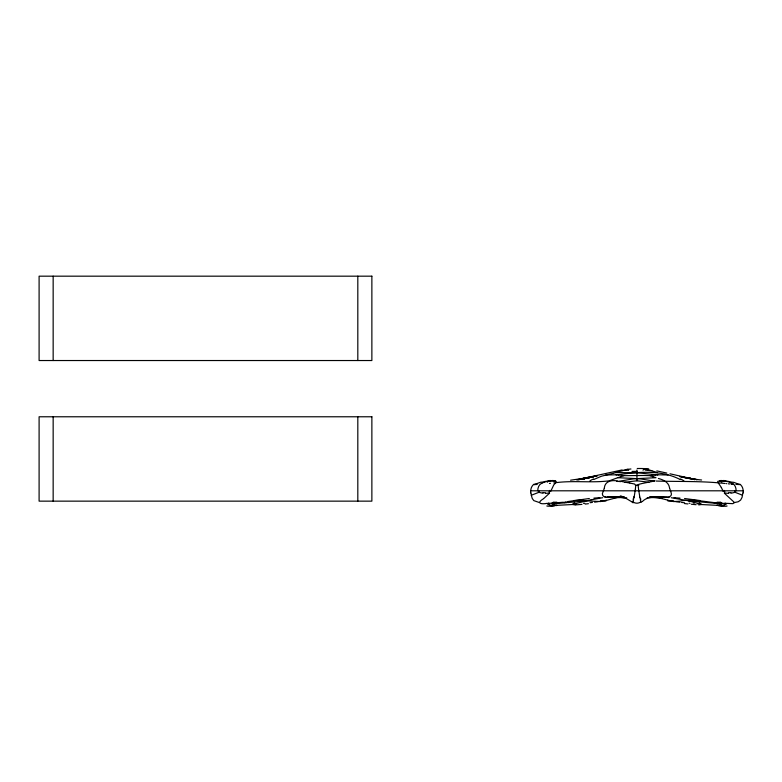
<?xml version="1.0" encoding="UTF-8"?>
<svg xmlns="http://www.w3.org/2000/svg" width="782" height="782" viewBox="0 0 782 782"><rect width="100%" height="100%" fill="white"/><g stroke="black" fill="none" stroke-linecap="round" stroke-linejoin="round"><path stroke-width="1.17" d="M742.861 492.895L742.069 497.372L740.613 500.089L738.218 501.751L734.484 502.552L724.709 493.51M633.479 500.353L633.576 499.542M635.297 489.532L635.756 485.671M635.248 489.982L634.28 496.247M724.943 504.028L723.633 505.553M742.558 495.241L735.09 492.318L734.826 491.135M538.964 491.692L538.935 492.337L543.011 493.266M633.743 498.633L634.007 497.401M604.339 487.929C604.985 480.901 612.189 479.845 617.858 481.038M604.261 488.232L603.391 490.959M543.539 498.681C535.387 503.686 541.955 504.361 547.019 503.364M603.176 491.526C600.517 495.387 604.642 498.437 608.406 496.99M550.626 491.516L553.783 484.899L555.748 482.729M539.414 502.552L533.813 500.617L532.239 498.457L531.33 495.25L538.866 492.318M549.179 493.51L543.734 498.525M669.793 500.695C660.888 498.378 649.304 494.263 642.374 501.506M638.845 484.302L643.654 483.139M534.262 484.557L540.509 482.269L552.522 480.969M624.486 496.981L618.621 497.117L605.874 500.568M593.724 479.513L601.495 476.209L612.697 473.442M609.784 480.637L616.578 478.125M553.226 481.311L554.34 480.813M622.149 470.764L628.142 469.014M621.905 470.852L613.029 473.374M735.031 492.318L730.975 493.256M590.068 500.011L573.47 504.126M620.497 476.805L623.86 475.681L644.563 475.476L650.077 475.671L656.02 477.694L634.094 478.77L619.481 481.184M620.077 476.952L617.242 477.91M679.04 501.262C694.514 498.124 709.694 503.197 725.149 503.422A21.114 18.377 -53.9 0 0 726.351 503.344L732.9 503.657L734.484 502.552M544.917 481.477L550.978 480.627M619.002 497.059L626.05 498.388L631.993 501.936M723.34 505.641L718.502 505.768M534.292 484.537L536.863 484.224M578.045 479.708L597.487 475.671L579.237 479.522L592.385 476.912M590.381 477.391L583.724 478.75L595.307 476.228L581.788 479.043L593.176 476.746L579.804 479.278L590.997 477.245L570.557 480.187M701.249 504.527L718.707 505.416A6.657 1.398 10.3 0 0 727.104 505.983M649.128 482.123L644.339 483.032M649.588 482.025L652.178 481.487M701.171 504.546L698.727 504.928M588.631 477.235L576.529 479.845M648.522 482.259L648.591 482.24A20.058 19.765 82.5 0 0 647.809 482.074L636.949 480.793L626.079 482.054A20.058 19.804 81.5 0 0 625.375 482.24L624.926 482.162M581.339 478.809L622.218 469.923M579.237 479.522L584.858 478.516L582.434 478.975M554.233 505.475L572.6 504.517M725.08 481.057L725.618 480.95M583.186 478.858L587.341 478.017L581.456 479.151M606.382 500.255L604.105 500.695M724.357 481.204L733.907 482.377L739.635 484.557L735.882 484.4M650.125 475.661L655.492 474.899M581.309 479.151L577.702 479.806M591.075 499.825L590.576 499.913M591.573 499.737L602.658 497.704M668.239 497.352L655.863 497.352M651.572 497.284L649.441 497.606M603.176 500.861L599.413 501.487M617.262 474.821C638.112 471.966 660.78 469.503 680.174 479.513M567.331 501.614L589.345 498.505M566.197 501.8L564.839 502.015M563.48 502.22L548.739 503.422A21.114 18.377 53.9 0 1 547.547 503.344M657.75 496.805L649.422 497.43M598.21 501.663L594.603 502.161M549.57 493.041L545.416 493.354M553.773 482.953C572.258 480.128 590.918 483.168 609.452 480.803M593.89 498.124L599.09 497.753M592.424 502.425L590.009 502.699M585.161 504.067L588.435 503.696M550.44 483.335L549.433 483.442M553.871 504.801L554.712 504.713M618.454 497.303L620.224 497.127M567.712 502.582L585.562 500.793L595.034 501.282M573.9 500.539L580.86 500.157L585.562 500.793M617.819 497.372L605.659 497.352M566.715 502.679L564.751 502.865M648.229 497.733L647.154 497.831M551.359 480.588L553.187 480.49M555.337 480.725L554.839 480.774M622.814 470.51L628.601 470.138M564.272 502.914L556.745 503.461M584.789 503.217L583.401 503.344M581.925 504.39L575.552 504.898M605.815 474.987L616.499 474.782M656.039 481.038C679.02 481.78 702.08 480.871 724.963 483.491M678.678 501.291L673.067 501.555M607.203 497.401L616.255 496.961M553.734 505.514L551.926 505.612M616.363 472.602L636.949 472.729L656.626 474.821M598.377 497.831L599.892 497.743M536.98 484.469L534.321 484.566M619.1 496.814L620.449 496.746M657.388 474.782L668.082 474.987M608.983 496.971L611.759 496.873M608.269 497.362L607.634 497.381M551.525 505.729L550.518 505.631M612.111 496.961L611.592 496.981M612.726 497.205L618.621 497.117M613.352 497.704L624.388 497.508M554.819 505.778L551.672 505.719M610.371 497.01L614.173 496.824M649.402 496.981L666.684 497.401M600.83 501.555L595.395 501.311M720.711 480.49L722.539 480.588M531.027 490.803L742.871 490.803M575.093 504.928L572.639 504.527M649.5 497.508L660.546 497.704M659.725 496.824L661.601 496.863M728.482 493.354L724.327 493.041M617.878 477.694L639.803 478.77L654.417 481.184M663.498 497.029L661.601 496.961M624.476 497.43L616.148 496.805M721.972 505.612L718.707 505.416M717.153 503.461L688.336 500.793L671.239 497.704M645.287 470.138L651.914 470.823M653.449 496.746L654.798 496.814M673.996 497.743L680.008 498.124M657.642 496.961C661.895 496.296 674.524 499.864 670.682 491.448M733.536 484.244L731.903 484.126M724.455 481.213L720.427 480.891M731.708 484.117L731.121 484.068M691.327 504.253L696.127 504.693M618.406 474.899L623.772 475.661M626.744 497.831L625.668 497.733M719.381 480.793L720.672 481.311M697.466 479.571L695.071 479.317L701.601 480.001M729.762 483.95L728.198 483.814M690.037 503.295L689.108 503.217M653.674 497.127L655.443 497.303M684.553 498.505L699.998 500.539M722.92 480.627L728.98 481.477M726.644 483.667L726.146 483.618M720.027 504.801L719.186 504.713M737.035 484.224L739.606 484.537M645.756 469.014L651.083 470.51M684.602 502.777L681.474 502.425M684.475 503.569L687.925 503.94M674.807 497.753L675.521 497.831M624.447 497.606L622.316 497.284M680.017 502.249L675.677 501.663M695.345 479.337L679.558 476.463L682.002 477.049M674.719 501.526L670.712 500.861M629.696 483.051L625.375 482.259M629.969 483.1L634.573 484.019L635.707 485.485M621.719 481.487L624.769 482.123M681.669 476.961L694.924 479.61L692.373 479.141L693.878 479.425M550.264 505.553L549.296 504.996L549.355 504.136M548.28 480.95L548.661 481.018M691.503 479.004L684.045 477.509M656.802 470.891L666.841 473.071M700.662 504.175L688.336 500.793M696.703 479.698L682.764 476.688M686.704 477.548L690.731 478.428L687.261 477.665M683.663 476.873L669.998 473.794M657.535 472.602L652.159 470.92M658.415 478.476C663.224 479.718 668.796 482.23 669.519 487.782M668.014 500.568L667.515 500.255M721.375 481.712L721.894 482.093M718.15 482.729L721.287 487.382M717.612 505.563L717.544 505.495A8.602 1.388 89.2 0 1 717.153 504.82M723.272 491.516L721.317 487.469M670.653 491.37L669.558 487.929M639.813 497.078L638.552 489.092M639.852 497.235L640.155 498.633M638.132 485.671L638.503 488.555M531.33 495.25L531.037 492.895M640.321 499.542L640.419 500.353M636.949 469.982L636.949 480.793M357.814 276.173L357.814 360.531M357.814 416.777L357.814 501.145M53.156 276.173L53.156 360.531M53.156 416.777L53.156 501.145M547.439 482.093A4.76 3.744 87.5 0 1 550.479 480.51M554.184 481.106A10.44 2.405 18 0 1 556.334 481.419M635.844 485.427A1.652 1.476 -12.7 0 1 638.102 485.378M717.563 481.419A10.44 2.405 -18 0 1 719.714 481.106M723.418 480.51A4.76 3.744 -87.5 0 1 725.725 481.272M642.96 470.148A21.388 8.71 -83.2 0 1 645.737 469.141M628.21 469.728A21.906 9.169 -89.1 0 1 630.966 469.024M637.222 468.506A26.881 5.034 -1.2 0 1 648.708 468.838M631.993 471.419A26.881 2.18 0 0 1 637.213 471.38M638.073 484.547A4.311 1.271 79 0 1 638.777 485.378M530.743 490.803A7.82 6.686 -86.2 0 1 534.057 484.156M609.432 480.735A20.234 16.119 -85.4 0 1 609.764 480.568M618.318 481.389A21.857 2.972 -1.8 0 1 620.585 481.653M616.607 481.37A23.313 3.656 -3.3 0 1 618.191 481.487M739.84 484.156A7.82 6.686 86.2 0 1 743.154 490.803M653.224 480.91A23.313 4.272 4.8 0 1 654.837 480.715M651.308 481.37A21.857 3.363 3.1 0 1 653.429 481.008M589.931 480.93A31.661 20.078 78.9 0 1 593.597 479.004M680.301 479.004A31.661 20.078 -78.9 0 1 683.967 480.93M543.51 482.494A6.979 5.992 -57.9 0 1 544.966 481.839M537.772 490.813A7.214 5.054 -87.5 0 1 542.767 483.09M538.847 491.438A7.986 1.007 -77.5 0 1 538.925 491.047M616.069 474.948A27.331 5.513 -7.5 0 1 616.822 474.977M617.584 474.703A26.432 5.464 -7.8 0 1 618.718 474.791M653.068 476.903A32.629 2.317 13.7 0 1 653.557 476.971M657.066 474.977A27.331 5.513 7.5 0 1 657.828 474.948M655.179 474.791A26.432 5.464 7.8 0 1 656.313 474.703M728.932 481.839A6.979 5.992 57.9 0 1 731.385 483.188M731.131 483.09A7.214 5.054 87.5 0 1 736.116 490.813M734.972 491.047A7.986 1.007 77.5 0 1 735.041 491.438M605.962 500.969A29.169 18.719 75.6 0 1 600.801 500.607M576.324 503.911A21.564 4.975 59.8 0 1 574.232 502.689M556.823 502.2A18.113 10.528 -5.8 0 1 553.275 502.152M551.857 503.139A12.668 1.554 18.1 0 1 553.724 504.155M548.837 503.08A23.167 1.564 -13.2 0 1 548.465 503.197M552.591 502.816A15.669 1.32 -16 0 1 552.766 502.836M659.382 497.704A21.261 1.623 4.2 0 1 662.266 497.763M656.489 496.599A24.134 2.151 4.9 0 1 658.493 496.59M620.282 495.925A21.261 2.815 -8.5 0 1 622.061 496.414M612.883 497.069A24.134 1.828 -4.2 0 1 614.789 497.029M605.796 497.039A17.175 12.189 -48.3 0 1 604.955 496.902M669.157 497.352A17.175 12.59 56.7 0 1 668.327 497.587M721.698 503.97A4.985 1.466 26.6 0 1 721.356 503.862M723.614 505.231A5.024 2.072 -4.6 0 1 722.197 505.26M726.097 503.852A15.542 9.961 48.8 0 1 725.892 504.742M720.173 504.155A12.668 1.554 -18.1 0 1 722.04 503.139M720.623 502.152A18.113 10.528 5.8 0 1 717.074 502.2M717.935 503.716A13.646 0.635 -0.5 0 1 721.737 503.813M725.1 503.657A1.838 1.388 -85.3 0 1 723.888 505.397M724.777 493.374A20.782 13.411 -90 0 1 724.406 492.895M724.865 491.868A16.657 9.189 82 0 1 723.976 490.373M730.916 492.543A26.588 22.228 -55.1 0 1 728.56 492.748M701.278 503.979A20.684 0.938 3.8 0 1 699.216 503.862M699.665 502.689A21.564 4.975 -59.8 0 1 697.564 503.911M574.672 503.862A20.684 0.938 -3.8 0 1 572.62 503.979M556.745 504.977A13.675 2.209 -89.4 0 1 555.894 505.602M549.492 492.895A20.782 13.411 90 0 1 549.111 493.374M549.922 490.373A16.657 9.189 -82 0 1 549.032 491.868M545.328 492.748A26.588 22.228 55.1 0 1 542.982 492.543M552.16 503.813A13.646 0.635 0.5 0 1 555.963 503.716M550 505.397A1.838 1.388 85.3 0 1 548.798 503.657A12.15 0.85 1.9 0 1 548.72 503.637M555.22 505.328A6.657 1.398 -10.3 0 1 546.794 505.983M551.701 505.26A5.024 2.072 4.6 0 1 550.284 505.231M548.006 504.742A15.542 9.961 -48.8 0 1 547.801 503.852M552.532 503.862A4.985 1.466 -26.6 0 1 552.19 503.97M721.131 502.836A15.669 1.32 16 0 1 721.307 502.816M725.422 503.197A23.167 1.564 13.2 0 1 725.051 503.08M694.416 503.061A25.63 1.183 3.8 0 1 693.311 502.982M673.097 500.607A29.169 18.719 -75.6 0 1 667.936 500.969M640.194 502.288A6.422 6.344 -34.2 0 1 633.664 502.337M633.176 502.787A4.682 2.287 -40.8 0 1 632.267 501.77M641.758 501.849A4.682 1.916 32.4 0 1 640.321 502.318M743.252 490.871A11.75 9.042 82 0 1 743.213 492.983M530.685 492.983A11.75 9.042 -82 0 1 530.646 490.871M611.622 497.284A31.515 1.398 -3.6 0 1 612.326 497.254M661.572 497.254A31.515 1.398 3.6 0 1 662.276 497.284M633.43 502.357A4.36 4.008 -34 0 1 633.244 500.333M633.137 499.522A15.923 13.519 -63.9 0 1 633.293 498.584M640.654 500.333A4.36 4.008 34 0 1 640.468 502.357M640.595 498.584A15.923 13.519 63.9 0 1 640.761 499.522M634.046 497.235L634.241 496.414L634.046 497.235M371.87 276.173L39.1 276.173L39.1 360.531L371.87 360.531L371.87 276.173M371.87 416.777L39.1 416.777L39.1 501.145L371.87 501.145L371.87 416.777M725.207 503.667A12.15 0.85 -1.9 0 0 725.178 503.637"/></g></svg>
